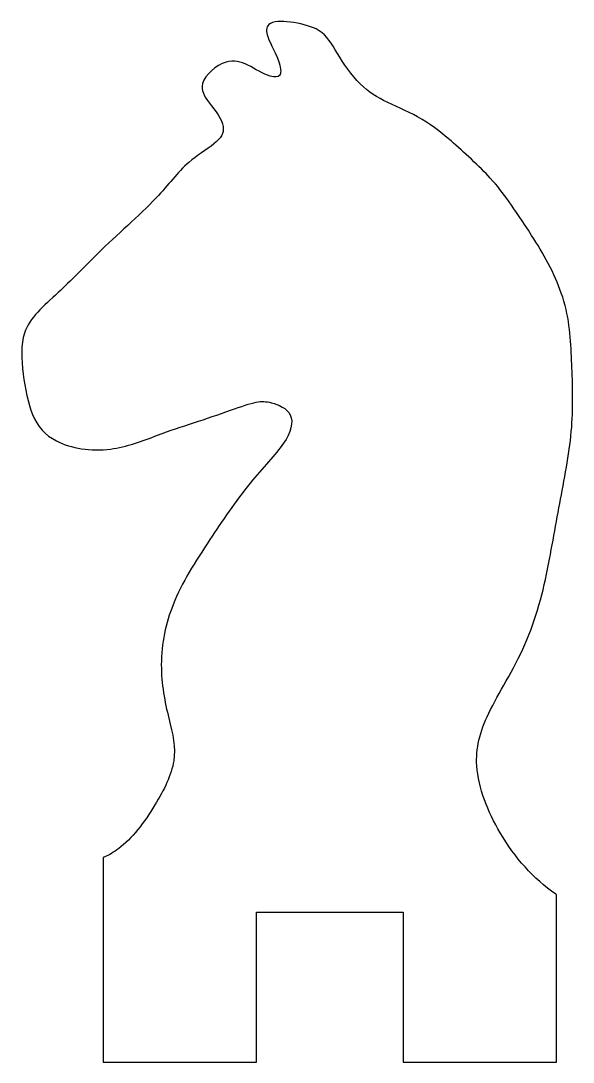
# Model space of a CAD drawing. Header units: millimetres. Extents: x -18.4 to 18.4, y -34.7 to 34.7.
import ezdxf

# ---------------------------------------------------------------- set-up
doc = ezdxf.new("R2010")
doc.units = ezdxf.units.MM
doc.layers.add('PERIMETER', color=5, linetype='CONTINUOUS')

msp = doc.modelspace()

# ---------------------------------------------------------------- linework, layer by layer
at = {"layer": 'PERIMETER'}
for p, q in [((-12.931, -21.057), (-12.931, -34.704)), ((17.289, -34.704), (17.289, -23.536)), ((-2.711, -24.704), (7.069, -24.704)), ((-2.711, -34.704), (-2.711, -24.704)), ((7.069, -24.704), (7.069, -34.704)), ((-12.931, -34.704), (-2.711, -34.704)), ((7.069, -34.704), (17.289, -34.704))]:
    msp.add_line(p, q, dxfattribs=at)
msp.add_open_spline([(17.289, -23.536), (17.273, -23.525), (17.258, -23.514), (17.242, -23.503), (15.757, -22.468), (14.508, -21.059), (13.546, -19.411), (12.716, -17.989), (12.08, -16.444), (11.977, -14.936), (11.9, -13.803), (12.178, -12.673), (12.776, -11.439), (13.439, -10.071), (14.431, -8.56), (15.185, -6.854), (15.931, -5.168), (16.417, -3.3), (16.766, -1.487), (17.101, 0.248), (17.378, 1.901), (17.671, 3.417), (17.996, 5.105), (18.271, 6.668), (18.341, 8.225), (18.405, 9.639), (18.352, 11.02), (18.292, 12.35), (18.229, 13.734), (18.13, 15.095), (17.614, 16.591), (17.172, 17.873), (16.394, 19.26), (15.638, 20.437), (15.053, 21.349), (14.526, 22.103), (14.129, 22.67), (13.696, 23.289), (13.371, 23.726), (12.881, 24.253), (12.164, 25.024), (11.108, 25.996), (10.26, 26.734), (9.516, 27.381), (8.852, 27.883), (8.035, 28.342), (7.307, 28.751), (6.506, 29.063), (5.759, 29.435), (5.145, 29.741), (4.549, 30.149), (3.987, 30.762), (3.417, 31.386), (2.916, 32.185), (2.535, 32.818), (2.15, 33.457), (1.865, 33.905), (1.264, 34.198), (0.821, 34.414), (0.183, 34.578), (-0.452, 34.659), (-1.058, 34.736), (-1.614, 34.742), (-1.89, 34.493), (-2.091, 34.311), (-2.075, 34.009), (-1.959, 33.686), (-1.774, 33.171), (-1.367, 32.492), (-1.191, 31.933), (-1.066, 31.535), (-1.071, 31.229), (-1.17, 31.106), (-1.265, 30.988), (-1.484, 30.965), (-1.802, 31.059), (-2.254, 31.192), (-2.802, 31.538), (-3.278, 31.781), (-3.758, 32.027), (-4.232, 32.142), (-4.73, 31.987), (-5.418, 31.773), (-6.139, 31.15), (-6.303, 30.559), (-6.425, 30.121), (-6.188, 29.706), (-5.846, 29.257), (-5.468, 28.76), (-5.005, 28.172), (-4.934, 27.684), (-4.871, 27.249), (-5.106, 26.894), (-5.55, 26.538), (-6.036, 26.15), (-6.685, 25.767), (-7.218, 25.302), (-7.989, 24.628), (-8.585, 23.799), (-9.405, 22.929), (-10.526, 21.739), (-12.039, 20.461), (-13.27, 19.25), (-14.248, 18.287), (-15.099, 17.393), (-15.931, 16.623), (-16.929, 15.701), (-17.838, 14.953), (-18.177, 13.915), (-18.424, 13.157), (-18.401, 12.205), (-18.269, 11.186), (-18.144, 10.211), (-17.945, 9.239), (-17.641, 8.489), (-17.317, 7.687), (-16.8, 7.109), (-16.048, 6.725), (-15.061, 6.222), (-13.754, 6.022), (-12.456, 6.186), (-11.368, 6.324), (-10.288, 6.738), (-9.316, 7.105), (-8.494, 7.415), (-7.74, 7.665), (-6.853, 7.95), (-6.109, 8.19), (-5.24, 8.489), (-4.443, 8.771), (-3.735, 9.022), (-3.137, 9.233), (-2.734, 9.312), (-2.351, 9.387), (-2.091, 9.363), (-1.719, 9.27), (-1.25, 9.153), (-0.677, 8.901), (-0.466, 8.471), (-0.221, 7.973), (-0.422, 7.264), (-0.907, 6.566), (-1.444, 5.793), (-2.288, 4.949), (-3.128, 3.907), (-4.084, 2.722), (-5.026, 1.356), (-5.819, 0.15), (-6.821, -1.375), (-7.659, -2.671), (-8.276, -4.212), (-8.754, -5.406), (-9.052, -6.784), (-9.056, -8.201), (-9.061, -9.469), (-8.817, -10.713), (-8.558, -11.76), (-8.291, -12.834), (-8.082, -13.714), (-8.227, -14.612), (-8.378, -15.539), (-8.868, -16.538), (-9.48, -17.549), (-10.184, -18.711), (-11.03, -19.799), (-11.9, -20.459), (-12.216, -20.699), (-12.537, -20.889), (-12.864, -21.028), (-12.887, -21.038), (-12.909, -21.047), (-12.931, -21.057)], degree=3, knots=[-0.000325, -0.000325, -0.000325, -0.000325, 0, 0, 0, 0.03105, 0.03105, 0.03105, 0.05784, 0.05784, 0.05784, 0.077951, 0.077951, 0.077951, 0.100245, 0.100245, 0.100245, 0.122291, 0.122291, 0.122291, 0.143383, 0.143383, 0.143383, 0.166871, 0.166871, 0.166871, 0.188201, 0.188201, 0.188201, 0.210395, 0.210395, 0.210395, 0.229401, 0.229401, 0.229401, 0.244131, 0.244131, 0.244131, 0.260208, 0.260208, 0.260208, 0.28376, 0.28376, 0.28376, 0.304401, 0.304401, 0.304401, 0.322791, 0.322791, 0.322791, 0.337882, 0.337882, 0.337882, 0.353213, 0.353213, 0.353213, 0.368722, 0.368722, 0.368722, 0.380154, 0.380154, 0.380154, 0.391057, 0.391057, 0.391057, 0.398988, 0.398988, 0.398988, 0.411615, 0.411615, 0.411615, 0.420613, 0.420613, 0.420613, 0.429255, 0.429255, 0.429255, 0.441507, 0.441507, 0.441507, 0.45384, 0.45384, 0.45384, 0.470907, 0.470907, 0.470907, 0.483544, 0.483544, 0.483544, 0.497499, 0.497499, 0.497499, 0.509907, 0.509907, 0.509907, 0.523463, 0.523463, 0.523463, 0.543094, 0.543094, 0.543094, 0.569932, 0.569932, 0.569932, 0.591252, 0.591252, 0.591252, 0.616799, 0.616799, 0.616799, 0.635453, 0.635453, 0.635453, 0.653306, 0.653306, 0.653306, 0.672361, 0.672361, 0.672361, 0.69736, 0.69736, 0.69736, 0.718288, 0.718288, 0.718288, 0.735983, 0.735983, 0.735983, 0.750831, 0.750831, 0.750831, 0.764002, 0.764002, 0.764002, 0.776492, 0.776492, 0.776492, 0.792236, 0.792236, 0.792236, 0.810426, 0.810426, 0.810426, 0.830546, 0.830546, 0.830546, 0.85344, 0.85344, 0.85344, 0.882375, 0.882375, 0.882375, 0.904785, 0.904785, 0.904785, 0.924843, 0.924843, 0.924843, 0.945422, 0.945422, 0.945422, 0.966677, 0.966677, 0.966677, 0.991121, 0.991121, 0.991121, 1, 1, 1, 1.000589, 1.000589, 1.000589, 1.000589], dxfattribs=at)

doc.saveas('drawing.dxf')
